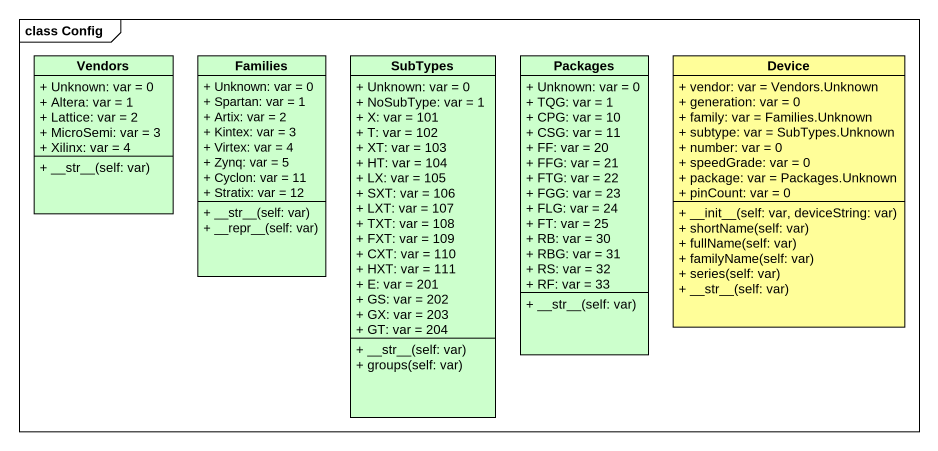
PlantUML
@startuml
mainframe class Config
hide circle
hide empty members
skinparam classAttributeIconSize 0
class Vendors #CCFFCC {
  + Unknown: var = 0
  + Altera: var = 1
  + Lattice: var = 2
  + MicroSemi: var = 3
  + Xilinx: var = 4
  + ~__str~__(self: var)
}
class Families #CCFFCC {
  + Unknown: var = 0
  + Spartan: var = 1
  + Artix: var = 2
  + Kintex: var = 3
  + Virtex: var = 4
  + Zynq: var = 5
  + Cyclon: var = 11
  + Stratix: var = 12
  + ~__str~__(self: var)
  + ~__repr~__(self: var)
}
class SubTypes #CCFFCC {
  + Unknown: var = 0
  + NoSubType: var = 1
  + X: var = 101
  + T: var = 102
  + XT: var = 103
  + HT: var = 104
  + LX: var = 105
  + SXT: var = 106
  + LXT: var = 107
  + TXT: var = 108
  + FXT: var = 109
  + CXT: var = 110
  + HXT: var = 111
  + E: var = 201
  + GS: var = 202
  + GX: var = 203
  + GT: var = 204
  + ~__str~__(self: var)
  + groups(self: var)
}
class Packages #CCFFCC {
  + Unknown: var = 0
  + TQG: var = 1
  + CPG: var = 10
  + CSG: var = 11
  + FF: var = 20
  + FFG: var = 21
  + FTG: var = 22
  + FGG: var = 23
  + FLG: var = 24
  + FT: var = 25
  + RB: var = 30
  + RBG: var = 31
  + RS: var = 32
  + RF: var = 33
  + ~__str~__(self: var)
}
class Device #FFFE99 {
  + vendor: var = Vendors.Unknown
  + generation: var = 0
  + family: var = Families.Unknown
  + subtype: var = SubTypes.Unknown
  + number: var = 0
  + speedGrade: var = 0
  + package: var = Packages.Unknown
  + pinCount: var = 0
  + ~__init~__(self: var, deviceString: var)
  + shortName(self: var)
  + fullName(self: var)
  + familyName(self: var)
  + series(self: var)
  + ~__str~__(self: var)
}
@enduml
